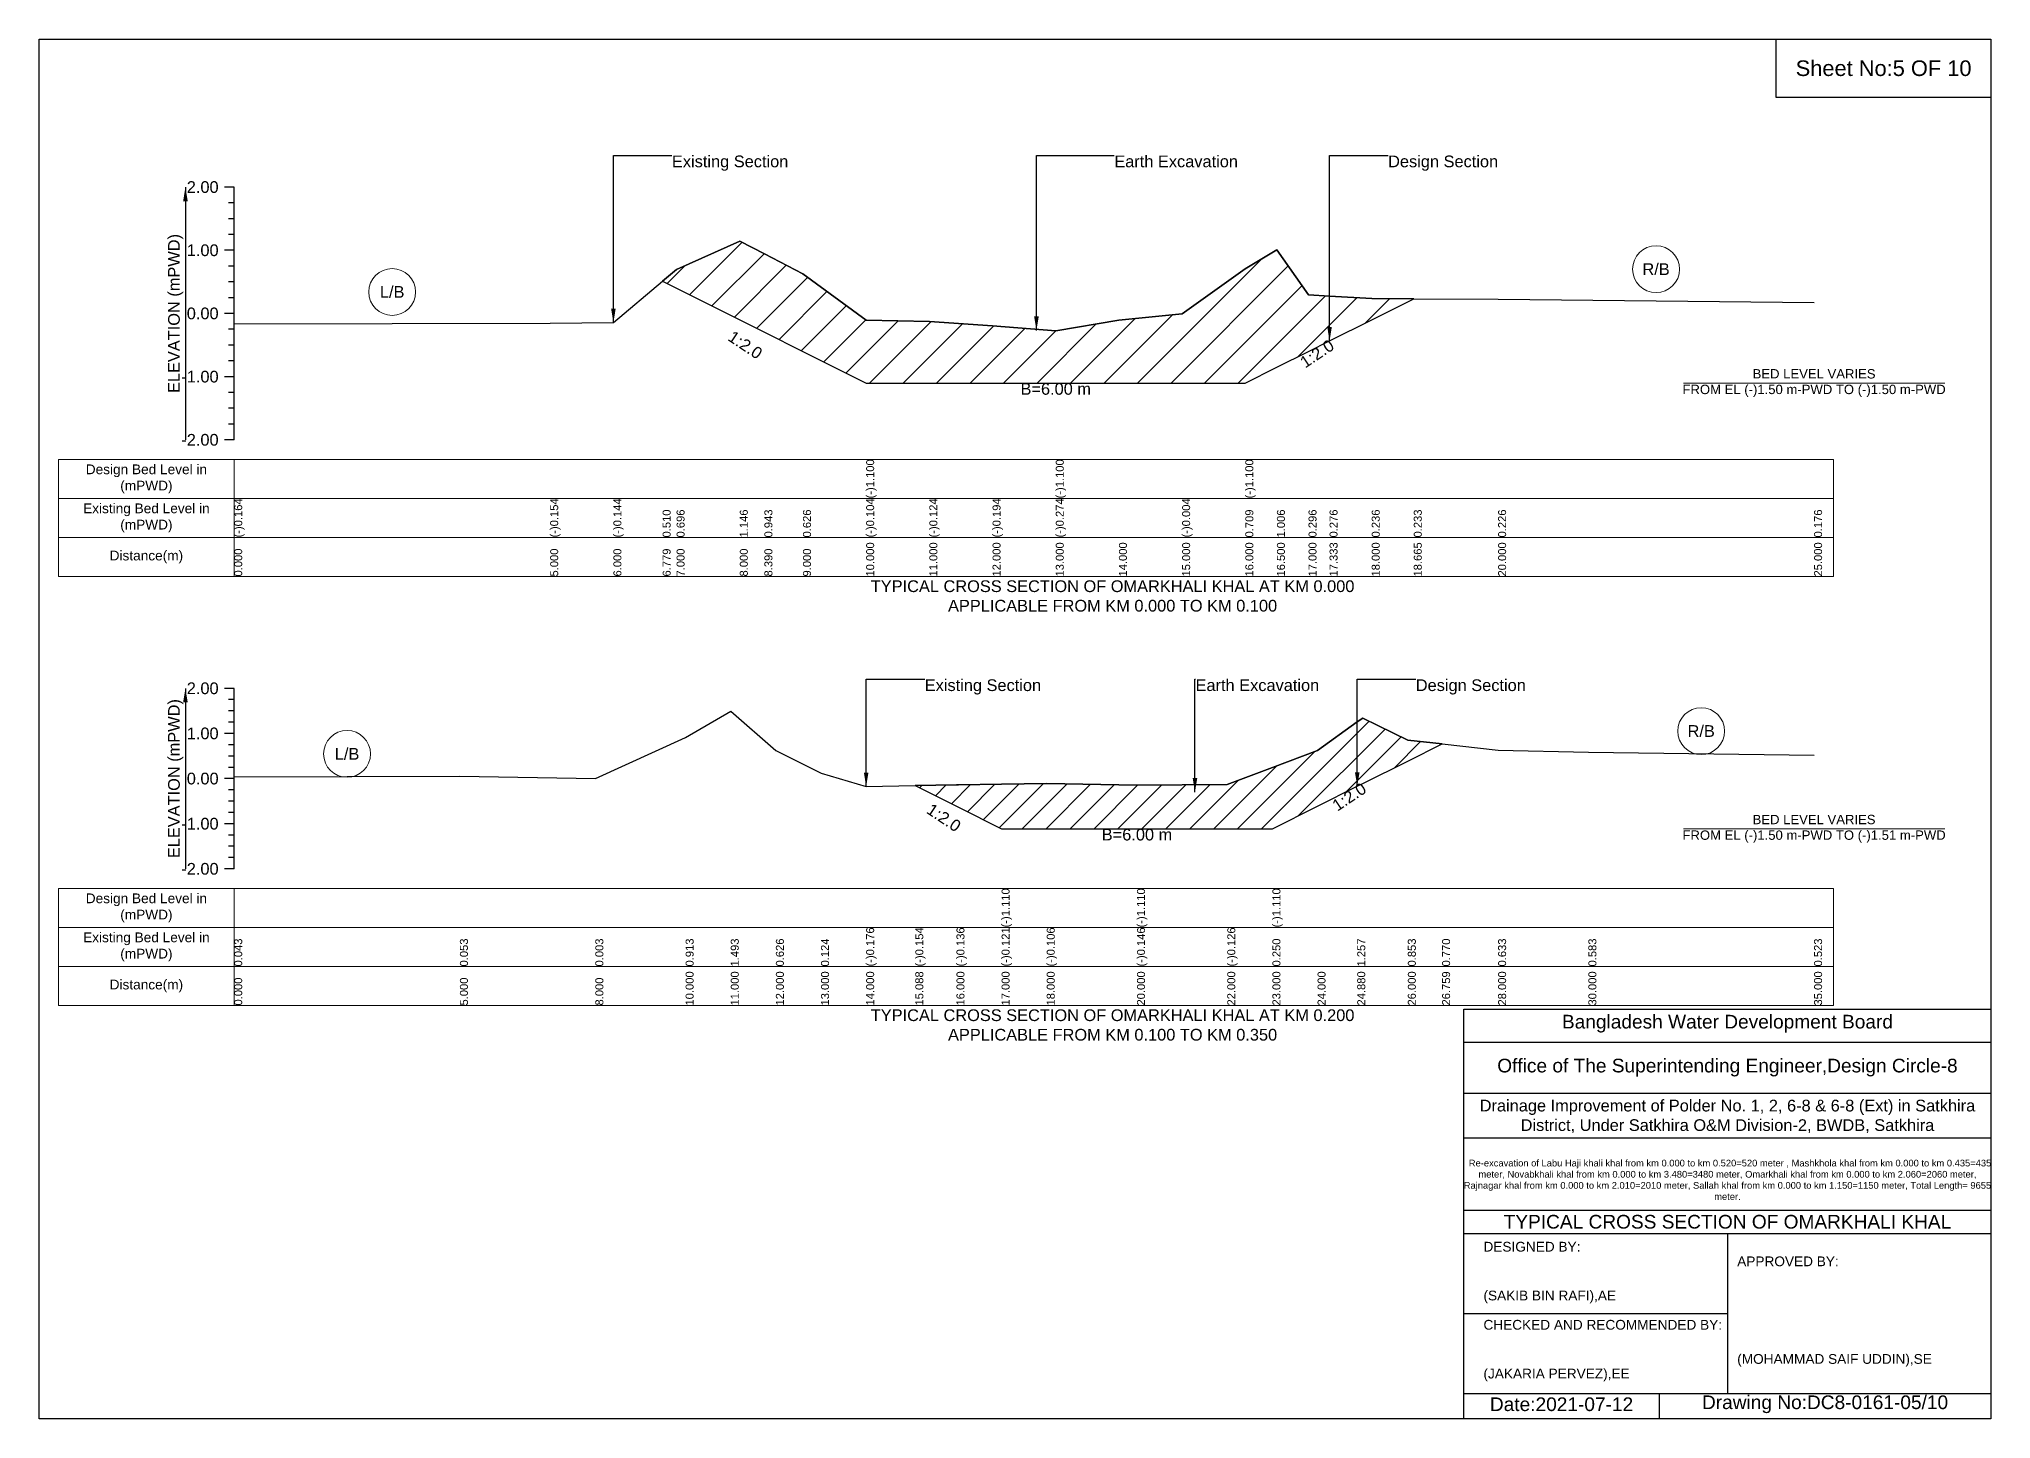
# Model space of a CAD drawing. Header units: inches. Extents: x 91000 to 648000, y -5656 to 141.
# Drawn here: x 410000 to 418000, y -5656 to 0 of the extents above; entities that cross this region are included whole.
import ezdxf

# ---------------------------------------------------------------- set-up
doc = ezdxf.new("R2010")
doc.units = ezdxf.units.IN
doc.header["$LTSCALE"] = 7
doc.header["$MEASUREMENT"] = 0
for name, color, linetype, lineweight in [('Cross section Data Border', 7, 'Continuous', 9), ('Cross Section Labels', 7, 'Continuous', 9), ('Existing_Bed_Level for Xsection', 7, 'Continuous', 25)]:
    doc.layers.add(name, color=color, linetype=linetype, lineweight=lineweight)
doc.styles.get("Standard").update_dxf_attribs({"font": 'arial.ttf'})
doc.dimstyles.get("Standard").update_dxf_attribs({"dimtxt": 0.18, "dimasz": 0.18, "dimexe": 0.18, "dimexo": 0.0625, "dimgap": 0.09, "dimtad": 0, "dimtih": 1, "dimtoh": 1, "dimdec": 4, "dimzin": 0, "dimdsep": 46, "dimtxsty": 'Standard', "dimcen": 0.09, "dimadec": 0, "dimazin": 0, "dimtfac": 1, "dimtdec": 4, "dimtofl": 0, "dimtmove": 0, "dimatfit": 3, "dimfxl": 1, "dimtolj": 1, "dimtzin": 0, "dimarcsym": 0})

msp = doc.modelspace()

# ---------------------------------------------------------------- hatches: boundary and pattern name
at = {"layer": 'Existing_Bed_Level for Xsection'}
h = msp.add_hatch(dxfattribs=at)
h.set_pattern_fill('ANSI31', color=256, scale=777, style=0)
h.paths.add_polyline_path([(412555.8, -992.8), (412613, -1021.4), (412872, -1150.9), (412972.9, -1201.4), (413131, -1280.4), (413390, -1409.9), (413649, -1409.9), (413908, -1409.9), (414167, -1409.9), (414426, -1409.9), (414685, -1409.9), (414944, -1409.9), (415073.5, -1345.2), (415203, -1280.4), (415289.2, -1237.4), (415462, -1150.9), (415634.3, -1064.8), (415462, -1063.9), (415289.2, -1053.5), (415203, -1048.4), (415073.5, -864.5), (414944, -941.4), (414685, -1126.1), (414426, -1152), (414167, -1196), (413908, -1175.3), (413649, -1157.2), (413390, -1152), (413131, -962.9), (412972.9, -880.7), (412872, -828.2), (412613, -944.8)])
h = msp.add_hatch(dxfattribs=at)
h.set_pattern_fill('ANSI31', color=256, scale=555, style=0)
h.paths.add_polyline_path([(413591.4, -3060), (413760, -3144.3), (413768.2, -3148.4), (413945, -3236.8), (414130, -3236.8), (414500, -3236.8), (414870, -3236.8), (415055, -3236.8), (415240, -3144.3), (415402.7, -3062.9), (415425, -3051.8), (415610, -2959.3), (415750.4, -2889.1), (415610, -2873.6), (415425, -2783), (415402.7, -2799), (415240, -2915.6), (415055, -2985.2), (414870, -3054.8), (414500, -3058.4), (414130, -3051.1), (413945, -3053.8), (413768.2, -3056.5), (413760, -3056.6)])

# ---------------------------------------------------------------- linework, layer by layer
for points in [[(410000, 0), (418000, 0), (418000, -5656), (410000, -5656)], [(417120, 0), (418000, 0), (418000, -240), (417120, -240)]]:
    msp.add_lwpolyline(points, close=True)
for points in [[(415840, -5656), (415840, -3976), (418000, -3976)], [(415840, -4112), (418000, -4112)], [(415840, -4320), (418000, -4320)], [(415840, -4504), (418000, -4504)], [(415840, -4800), (418000, -4800)], [(415840, -4896), (418000, -4896)], [(416920, -4896), (416920, -5552)], [(415840, -5224), (416920, -5224)], [(415840, -5552), (418000, -5552)], [(416640, -5552), (416640, -5656)]]:
    msp.add_lwpolyline(points)
at = {"layer": 'Cross section Data Border'}
for points in [[(410080, -1723), (417355, -1723), (417355, -2203), (410080, -2203)], [(410080, -3481.4), (417355, -3481.4), (417355, -3961.4), (410080, -3961.4)]]:
    msp.add_lwpolyline(points, close=True, dxfattribs=at)
for points in [[(410800, -1723), (410800, -2203)], [(410080, -1883), (417355, -1883)], [(410080, -2043), (417355, -2043)], [(410800, -3481.4), (410800, -3961.4)], [(410080, -3641.4), (417355, -3641.4)], [(410080, -3801.4), (417355, -3801.4)]]:
    msp.add_lwpolyline(points, dxfattribs=at)
at = {"layer": 'Cross Section Labels'}
for points in [[(416739.2, -1409.9), (417810.8, -1409.9)], [(416739.2, -3236.8), (417810.8, -3236.8)]]:
    msp.add_lwpolyline(points, dxfattribs=at)
for centre in [(416627.5, -943.5), (411447.5, -1036.7), (416812.5, -2836.6), (411262.5, -2930.1)]:
    msp.add_circle(centre, 96, dxfattribs=at)
at = {"layer": 'Existing_Bed_Level for Xsection'}
for points in [[(410800, -607), (410760, -607)], [(410800, -1643), (410800, -1384), (410800, -1125), (410800, -866), (410800, -607)], [(410800, -671.8), (410776, -671.8)], [(410800, -736.5), (410776, -736.5)], [(410800, -866), (410760, -866)], [(410800, -801.3), (410776, -801.3)], [(410800, -1167.5), (412095, -1164.9), (412354, -1162.3), (412555.8, -992.8), (412613, -944.8), (412872, -828.2), (412972.9, -880.7), (413131, -962.9), (413390, -1152), (413390, -1152), (413649, -1157.2), (413908, -1175.3), (414167, -1196), (414167, -1196), (414426, -1152), (414685, -1126.1), (414944, -941.4), (414944, -941.4), (415073.5, -864.5), (415203, -1048.4), (415289.2, -1053.5), (415462, -1063.9), (415634.3, -1064.8), (415980, -1066.5), (417275, -1079.5)], [(410800, -930.8), (410776, -930.8)], [(410800, -995.5), (410776, -995.5)], [(410800, -1060.3), (410776, -1060.3)], [(410800, -1125), (410760, -1125)], [(410800, -1189.8), (410776, -1189.8)], [(410800, -1254.5), (410776, -1254.5)], [(410800, -1319.3), (410776, -1319.3)], [(410800, -1384), (410760, -1384)], [(410800, -1448.8), (410776, -1448.8)], [(410800, -1513.5), (410776, -1513.5)], [(410800, -1578.3), (410776, -1578.3)], [(410800, -1643), (410760, -1643)], [(410800, -2661.4), (410760, -2661.4)], [(410800, -2707.7), (410776, -2707.7)], [(410800, -3401.4), (410800, -3216.4), (410800, -3031.4), (410800, -2846.4), (410800, -2661.4)], [(410800, -2753.9), (410776, -2753.9)], [(410800, -3023.5), (411725, -3021.6), (412280, -3030.9), (412650, -2862.5), (412835, -2755.2), (413020, -2915.6), (413205, -3008.5), (413390, -3064), (413591.4, -3060), (413760, -3056.6), (413768.2, -3056.5), (413945, -3053.8), (413945, -3053.8), (414130, -3051.1), (414500, -3058.4), (414500, -3058.4), (414870, -3054.8), (415055, -2985.2), (415055, -2985.2), (415240, -2915.6), (415402.7, -2799), (415425, -2783), (415610, -2873.6), (415750.4, -2889.1), (415980, -2914.3), (416350, -2923.6), (417275, -2934.7)], [(410800, -2846.4), (410760, -2846.4)], [(410800, -2800.2), (410776, -2800.2)], [(410800, -2892.7), (410776, -2892.7)], [(410800, -2938.9), (410776, -2938.9)], [(410800, -3031.4), (410760, -3031.4)], [(410800, -2985.2), (410776, -2985.2)], [(410800, -3077.7), (410776, -3077.7)], [(410800, -3123.9), (410776, -3123.9)], [(410800, -3170.2), (410776, -3170.2)], [(410800, -3216.4), (410760, -3216.4)], [(410800, -3262.7), (410776, -3262.7)], [(410800, -3308.9), (410776, -3308.9)], [(410800, -3355.2), (410776, -3355.2)], [(410800, -3401.4), (410760, -3401.4)]]:
    msp.add_lwpolyline(points, dxfattribs=at)
for points in [[(412555.8, -992.8), (412555.8, -992.8), (412613, -1021.4), (412872, -1150.9), (412972.9, -1201.4), (413131, -1280.4), (413390, -1409.9), (413390, -1409.9), (413649, -1409.9), (413908, -1409.9), (414167, -1409.9), (414167, -1409.9), (414426, -1409.9), (414685, -1409.9), (414944, -1409.9), (414944, -1409.9), (415073.5, -1345.2), (415203, -1280.4), (415289.2, -1237.4), (415462, -1150.9), (415634.3, -1064.8), (415634.3, -1064.8), (415634.3, -1064.8), (415462, -1063.9), (415289.2, -1053.5), (415203, -1048.4), (415073.5, -864.5), (414944, -941.4), (414944, -941.4), (414685, -1126.1), (414426, -1152), (414167, -1196), (414167, -1196), (413908, -1175.3), (413649, -1157.2), (413390, -1152), (413390, -1152), (413131, -962.9), (412972.9, -880.7), (412872, -828.2), (412613, -944.8), (412555.8, -992.8)], [(413591.4, -3060), (413591.4, -3060), (413760, -3144.3), (413768.2, -3148.4), (413945, -3236.8), (413945, -3236.8), (414130, -3236.8), (414500, -3236.8), (414500, -3236.8), (414870, -3236.8), (415055, -3236.8), (415055, -3236.8), (415240, -3144.3), (415402.7, -3062.9), (415425, -3051.8), (415610, -2959.3), (415750.4, -2889.1), (415750.4, -2889.1), (415750.4, -2889.1), (415610, -2873.6), (415425, -2783), (415402.7, -2799), (415240, -2915.6), (415055, -2985.2), (415055, -2985.2), (414870, -3054.8), (414500, -3058.4), (414500, -3058.4), (414130, -3051.1), (413945, -3053.8), (413945, -3053.8), (413768.2, -3056.5), (413760, -3056.6), (413591.4, -3060)]]:
    msp.add_lwpolyline(points, close=True, dxfattribs=at)

# ---------------------------------------------------------------- texts
at = {"attachment_point": 5}
for s, insert, char_height in [('Sheet No:5 OF 10', (417560, -120), 64), ('Bangladesh Water Development Board', (416920, -4036), 56), ('Office of The Superintending Engineer,Design Circle-8', (416920, -4216), 56)]:
    msp.add_mtext(s, dxfattribs=dict(at, insert=insert, char_height=char_height))
for s, insert, char_height, width, attachment_point in [('Drainage Improvement of Polder No. 1, 2, 6-8 & 6-8 (Ext) in Satkhira District, Under Satkhira O&M Division-2, BWDB, Satkhira', (416920, -4416), 48, 2240, 5), ('  Re-excavation of Labu Haji khali khal from km 0.000 to km 0.520=520 meter , Mashkhola khal from km 0.000 to km 0.435=435 meter, Novabkhali khal from km 0.000 to km 3.480=3480 meter, Omarkhali khal from km 0.000 to km 2.060=2060 meter, Rajnagar khal from km 0.000 to km 2.010=2010 meter, Sallah khal from km 0.000 to km 1.150=1150 meter, Total Length= 9655 meter. ', (416920, -4676), 27.4148, 2160, 5), ('TYPICAL CROSS SECTION OF OMARKHALI KHAL', (416920, -4848), 56, 2240, 5), ('DESIGNED BY:^J^J^J(SAKIB BIN RAFI),AE', (415920, -5056), 40, 1120, 4), ('APPROVED BY:^J^J^J^J^J^J(MOHAMMAD SAIF UDDIN),SE', (416960, -5216), 40, 1120, 4), ('CHECKED AND RECOMMENDED BY:^J^J^J(JAKARIA PERVEZ),EE', (415920, -5376), 40, 1120, 4), ('Date:2021-07-12', (416240, -5596), 56, 1120, 5), ('Drawing No:DC8-0161-05/10', (417320, -5596), 56, 1760, 5)]:
    msp.add_mtext(s, dxfattribs=dict(insert=insert, char_height=char_height, width=width, attachment_point=attachment_point))
at = {"layer": 'Cross section Data Border', "char_height": 40, "width": 640, "attachment_point": 5}
for s, insert in [('Design Bed Level in (mPWD)', (410440, -1803)), ('Existing Bed Level in (mPWD)', (410440, -1963)), ('Distance(m)', (410440, -2123)), ('Design Bed Level in (mPWD)', (410440, -3561.4)), ('Existing Bed Level in (mPWD)', (410440, -3721.4)), ('Distance(m)', (410440, -3881.4))]:
    msp.add_mtext(s, dxfattribs=dict(at, insert=insert))
at = {"layer": 'Cross Section Labels'}
for s, insert, char_height, attachment_point in [('Existing Section', (412594, -477.5), 48, 1), ('Earth Excavation', (414407, -477.5), 48, 1), ('Design Section', (415529.2, -477.5), 48, 1), ('R/B', (416627.5, -943.5), 48, 5), ('L/B', (411447.5, -1036.7), 48, 5), ('BED LEVEL VARIES ^JFROM EL (-)1.50 m-PWD TO (-)1.50 m-PWD', (417275, -1409.9), 38.4, 5), ('B=6.00 m', (414167, -1409.9), 48, 2), ('TYPICAL CROSS SECTION OF OMARKHALI KHAL AT KM 0.000^JAPPLICABLE FROM KM 0.000 TO KM 0.100', (414400, -2283), 48, 5), ('Existing Section', (413630, -2624.4), 48, 1), ('Earth Excavation', (414740, -2624.4), 48, 1), ('Design Section', (415642.7, -2624.4), 48, 1), ('R/B', (416812.5, -2836.6), 48, 5), ('L/B', (411262.5, -2930.1), 48, 5), ('BED LEVEL VARIES ^JFROM EL (-)1.50 m-PWD TO (-)1.51 m-PWD', (417275, -3236.8), 38.4, 5), ('B=6.00 m', (414500, -3236.8), 48, 2), ('TYPICAL CROSS SECTION OF OMARKHALI KHAL AT KM 0.200^JAPPLICABLE FROM KM 0.100 TO KM 0.350', (414400, -4041.4), 48, 5)]:
    msp.add_mtext(s, dxfattribs=dict(at, insert=insert, char_height=char_height, attachment_point=attachment_point))
at = {"layer": 'Cross Section Labels', "char_height": 48, "attachment_point": 2}
for insert, rotation in [((412908.1, -1233.8), 326.30993), ((415224.4, -1269.7), 33.69007), ((415356.5, -3086.1), 33.69007), ((413721.9, -3171.5), 326.30993)]:
    msp.add_mtext('1:2.0', dxfattribs=dict(at, insert=insert, rotation=rotation))
at = {"layer": 'Existing_Bed_Level for Xsection', "char_height": 48, "attachment_point": 6}
for s, insert in [('2.00', (410736, -607)), ('1.00', (410736, -866)), ('0.00', (410736, -1125)), ('-1.00', (410736, -1384)), ('-2.00', (410736, -1643)), ('2.00', (410736, -2661.4)), ('1.00', (410736, -2846.4)), ('0.00', (410736, -3031.4)), ('-1.00', (410736, -3216.4)), ('-2.00', (410736, -3401.4))]:
    msp.add_mtext(s, dxfattribs=dict(at, insert=insert))
at = {"layer": 'Existing_Bed_Level for Xsection', "rotation": 90}
for s, insert, char_height, attachment_point in [('ELEVATION (mPWD)', (410560, -1125), 48, 5), ('(-)1.100', (413390, -1883), 32.8, 1), ('(-)1.100', (414167, -1883), 32.8, 1), ('(-)1.100', (414944, -1883), 32.8, 1), ('(-)0.164', (410800, -2043), 32.8, 1), ('(-)0.154', (412095, -2043), 32.8, 1), ('(-)0.144', (412354, -2043), 32.8, 1), ('(-)0.104', (413390, -2043), 32.8, 1), ('(-)0.124', (413649, -2043), 32.8, 1), ('(-)0.194', (413908, -2043), 32.8, 1), ('(-)0.274', (414167, -2043), 32.8, 1), ('(-)0.004', (414685, -2043), 32.8, 1), ('0.510', (412555.8, -2043), 32.8, 1), ('0.696', (412613, -2043), 32.8, 1), ('1.146', (412872, -2043), 32.8, 1), ('0.943', (412972.9, -2043), 32.8, 1), ('0.626', (413131, -2043), 32.8, 1), ('0.709', (414944, -2043), 32.8, 1), ('1.006', (415073.5, -2043), 32.8, 1), ('0.296', (415203, -2043), 32.8, 1), ('0.276', (415289.2, -2043), 32.8, 1), ('0.236', (415462, -2043), 32.8, 1), ('0.233', (415634.3, -2043), 32.8, 1), ('0.226', (415980, -2043), 32.8, 1), ('0.176', (417275, -2043), 32.8, 1), ('10.000', (413390, -2203), 32.8, 1), ('11.000', (413649, -2203), 32.8, 1), ('12.000', (413908, -2203), 32.8, 1), ('13.000', (414167, -2203), 32.8, 1), ('14.000', (414426, -2203), 32.8, 1), ('15.000', (414685, -2203), 32.8, 1), ('16.000', (414944, -2203), 32.8, 1), ('16.500', (415073.5, -2203), 32.8, 1), ('17.000', (415203, -2203), 32.8, 1), ('17.333', (415289.2, -2203), 32.8, 1), ('18.000', (415462, -2203), 32.8, 1), ('18.665', (415634.3, -2203), 32.8, 1), ('20.000', (415980, -2203), 32.8, 1), ('25.000', (417275, -2203), 32.8, 1), ('0.000', (410800, -2203), 32.8, 1), ('5.000', (412095, -2203), 32.8, 1), ('6.000', (412354, -2203), 32.8, 1), ('6.779', (412555.8, -2203), 32.8, 1), ('7.000', (412613, -2203), 32.8, 1), ('8.000', (412872, -2203), 32.8, 1), ('8.390', (412972.9, -2203), 32.8, 1), ('9.000', (413131, -2203), 32.8, 1), ('ELEVATION (mPWD)', (410560, -3031.4), 48, 5), ('(-)1.110', (413945, -3641.4), 32.8, 1), ('(-)1.110', (414500, -3641.4), 32.8, 1), ('(-)1.110', (415055, -3641.4), 32.8, 1), ('(-)0.176', (413390, -3801.4), 32.8, 1), ('(-)0.154', (413591.4, -3801.4), 32.8, 1), ('(-)0.136', (413760, -3801.4), 32.8, 1), ('(-)0.121', (413945, -3801.4), 32.8, 1), ('(-)0.106', (414130, -3801.4), 32.8, 1), ('(-)0.146', (414500, -3801.4), 32.8, 1), ('(-)0.126', (414870, -3801.4), 32.8, 1), ('0.043', (410800, -3801.4), 32.8, 1), ('0.053', (411725, -3801.4), 32.8, 1), ('0.003', (412280, -3801.4), 32.8, 1), ('0.913', (412650, -3801.4), 32.8, 1), ('1.493', (412835, -3801.4), 32.8, 1), ('0.626', (413020, -3801.4), 32.8, 1), ('0.124', (413205, -3801.4), 32.8, 1), ('0.250', (415055, -3801.4), 32.8, 1), ('1.257', (415402.7, -3801.4), 32.8, 1), ('0.853', (415610, -3801.4), 32.8, 1), ('0.770', (415750.4, -3801.4), 32.8, 1), ('0.633', (415980, -3801.4), 32.8, 1), ('0.583', (416350, -3801.4), 32.8, 1), ('0.523', (417275, -3801.4), 32.8, 1), ('10.000', (412650, -3961.4), 32.8, 1), ('11.000', (412835, -3961.4), 32.8, 1), ('12.000', (413020, -3961.4), 32.8, 1), ('13.000', (413205, -3961.4), 32.8, 1), ('14.000', (413390, -3961.4), 32.8, 1), ('15.088', (413591.4, -3961.4), 32.8, 1), ('16.000', (413760, -3961.4), 32.8, 1), ('17.000', (413945, -3961.4), 32.8, 1), ('18.000', (414130, -3961.4), 32.8, 1), ('20.000', (414500, -3961.4), 32.8, 1), ('22.000', (414870, -3961.4), 32.8, 1), ('23.000', (415055, -3961.4), 32.8, 1), ('24.000', (415240, -3961.4), 32.8, 1), ('24.880', (415402.7, -3961.4), 32.8, 1), ('26.000', (415610, -3961.4), 32.8, 1), ('26.759', (415750.4, -3961.4), 32.8, 1), ('28.000', (415980, -3961.4), 32.8, 1), ('30.000', (416350, -3961.4), 32.8, 1), ('35.000', (417275, -3961.4), 32.8, 1), ('0.000', (410800, -3961.4), 32.8, 1), ('5.000', (411725, -3961.4), 32.8, 1), ('8.000', (412280, -3961.4), 32.8, 1)]:
    msp.add_mtext(s, dxfattribs=dict(at, insert=insert, char_height=char_height, attachment_point=attachment_point))

# ---------------------------------------------------------------- leaders
at = {"layer": 'Cross Section Labels', "annotation_type": 0, "has_hookline": 1, "hookline_direction": 0}
for points, text_width in [([(412354, -1162.3), (412354, -477.5), (412593.9, -477.5)], 467.2), ([(414087.9, -1194.3), (414087.9, -477.5), (414406.9, -477.5)], 497), ([(415289.2, -1237.4), (415289.2, -477.5), (415529.1, -477.5)], 441.2), ([(413390, -3064), (413390, -2624.4), (413629.9, -2624.4)], 467.2), ([(414737.6, -3086.6), (414737.6, -2624.4), (414739.9, -2624.4)], 497), ([(415402.7, -3062.9), (415402.7, -2624.4), (415642.6, -2624.4)], 441.2)]:
    msp.add_leader(points, dimstyle='Standard', override={"dimasz": 57.6}, dxfattribs=dict(at, text_width=text_width))
at = {"layer": 'Existing_Bed_Level for Xsection'}
for points in [[(410600, -607), (410600, -1643)], [(410600, -2661.4), (410600, -3401.4)]]:
    msp.add_leader(points, dimstyle='Standard', override={"dimasz": 57.6}, dxfattribs=at)

doc.saveas('drawing.dxf')
